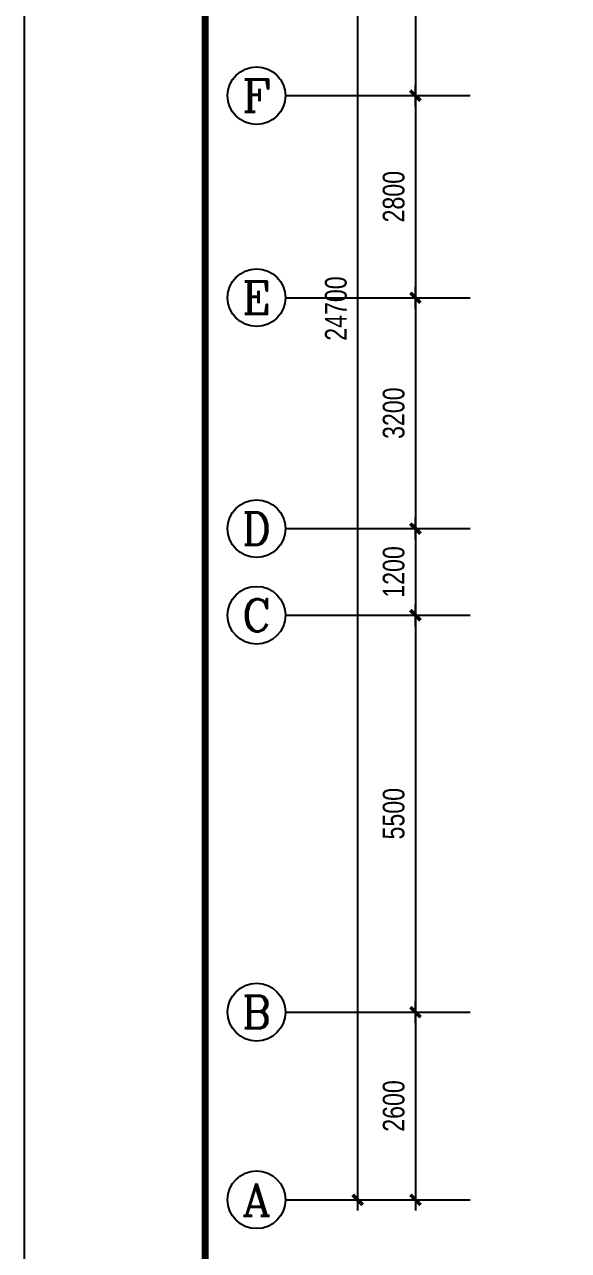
# Model space of a CAD drawing. Extents: x 45735 to 146968, y -75167 to -15767.
# Drawn here: x 45735 to 53264, y -51577 to -34589 of the extents above; entities that cross this region are included whole.
import ezdxf
from ezdxf.enums import TextEntityAlignment as Align

# ---------------------------------------------------------------- set-up
doc = ezdxf.new("R2010")
doc.units = 0
doc.header["$LTSCALE"] = 1000
doc.header["$MEASUREMENT"] = 0
doc.layers.get('0').update_dxf_attribs({"linetype": 'CONTINUOUS'})
doc.layers.get('DEFPOINTS').update_dxf_attribs({"linetype": 'CONTINUOUS'})
for name, color, linetype in [('AXIS', 7, 'CONTINUOUS'), ('AXIS_TEXT', 7, 'CONTINUOUS'), ('TK', 7, 'CONTINUOUS')]:
    doc.layers.add(name, color=color, linetype=linetype)
doc.styles.add('COMPLEX', font='COMPLEX')
doc.styles.add('DIM_FONT', font='wcad.shx', dxfattribs={"width": 0.8})
doc.dimstyles.new('AXIS', dxfattribs={"dimtxt": 300, "dimasz": 1, "dimexe": 250, "dimexo": 300, "dimgap": 150, "dimtad": 1, "dimdec": 0, "dimzin": 0, "dimdsep": 46, "dimtxsty": 'DIM_FONT', "dimblk": '_DIMX', "dimcen": 0.09, "dimdle": 150, "dimse1": 1, "dimse2": 1, "dimclrt": 7, "dimadec": 0, "dimazin": 0, "dimtfac": 1, "dimtdec": 0, "dimtix": 1, "dimtmove": 2, "dimatfit": 3, "dimldrblk": '_DIMX', "dimfxl": 0, "dimtolj": 1, "dimtzin": 0, "dimarcsym": 0})

# ---------------------------------------------------------------- blocks, each defined once
blk = doc.blocks.new('_DIMX')
blk.add_line((-150, 0), (150, 0))
at = {"const_width": 50}
blk.add_lwpolyline([(-70, -70), (70, 70)], dxfattribs=at)
blk = doc.blocks.new('*D85')
at = {"color": 0, "linetype": 'ByBlock'}
blk.add_line((51146, -93409), (51146, -100007), dxfattribs=at)
at = {"layer": 'DEFPOINTS', "color": 0, "linetype": 'ByBlock'}
for p in [(51906, -93408), (51146, -100008), (51906, -100008)]:
    blk.add_point(p, dxfattribs=at)
at = {"color": 0, "linetype": 'ByBlock'}
for p, rotation in [((51146, -93408), 90), ((51146, -100008), 270)]:
    blk.add_blockref('_DIMX', p, dxfattribs=dict(at, rotation=rotation))
at = {"color": 7, "linetype": 'ByBlock', "insert": (50846, -96708), "char_height": 300, "attachment_point": 5, "rotation": 90, "style": 'DIM_FONT'}
blk.add_mtext('\\A1;6600', dxfattribs=at)
blk = doc.blocks.new('*D78')
at = {"color": 0, "linetype": 'ByBlock'}
blk.add_line((50346, -90609), (50346, -115307), dxfattribs=at)
at = {"layer": 'DEFPOINTS', "color": 0, "linetype": 'ByBlock'}
for p in [(51906, -90608), (50346, -115308), (51906, -115308)]:
    blk.add_point(p, dxfattribs=at)
at = {"color": 0, "linetype": 'ByBlock'}
for p, rotation in [((50346, -90608), 90), ((50346, -115308), 270)]:
    blk.add_blockref('_DIMX', p, dxfattribs=dict(at, rotation=rotation))
at = {"color": 7, "linetype": 'ByBlock', "insert": (50046, -102958), "char_height": 300, "attachment_point": 5, "rotation": 90, "style": 'DIM_FONT'}
blk.add_mtext('\\A1;24700', dxfattribs=at)
blk = doc.blocks.new('*D83')
at = {"color": 0, "linetype": 'ByBlock'}
blk.add_line((51146, -106009), (51146, -107207), dxfattribs=at)
at = {"layer": 'DEFPOINTS', "color": 0, "linetype": 'ByBlock'}
for p in [(51906, -106008), (51146, -107208), (51906, -107208)]:
    blk.add_point(p, dxfattribs=at)
at = {"color": 0, "linetype": 'ByBlock'}
for p, rotation in [((51146, -106008), 90), ((51146, -107208), 270)]:
    blk.add_blockref('_DIMX', p, dxfattribs=dict(at, rotation=rotation))
at = {"color": 7, "linetype": 'ByBlock', "insert": (50846, -106608), "char_height": 300, "attachment_point": 5, "rotation": 90, "style": 'DIM_FONT'}
blk.add_mtext('\\A1;1200', dxfattribs=at)
blk = doc.blocks.new('_AXISO')
blk.add_circle((0, 0), 0.5)
at = {"layer": 'AXIS_TEXT', "style": 'COMPLEX', "width": 1.041667}
blk.add_attdef('A', text='', height=0.56, dxfattribs=at).set_placement((-0.25, -0.28), (0.25, -0.28), align=Align.FIT)
blk = doc.blocks.new('*D79')
at = {"color": 0, "linetype": 'ByBlock'}
blk.add_line((51146, -107209), (51146, -112707), dxfattribs=at)
at = {"layer": 'DEFPOINTS', "color": 0, "linetype": 'ByBlock'}
for p in [(51906, -107208), (51146, -112708), (51906, -112708)]:
    blk.add_point(p, dxfattribs=at)
at = {"color": 0, "linetype": 'ByBlock'}
for p, rotation in [((51146, -107208), 90), ((51146, -112708), 270)]:
    blk.add_blockref('_DIMX', p, dxfattribs=dict(at, rotation=rotation))
at = {"color": 7, "linetype": 'ByBlock', "insert": (50846, -109958), "char_height": 300, "attachment_point": 5, "rotation": 90, "style": 'DIM_FONT'}
blk.add_mtext('\\A1;5500', dxfattribs=at)
blk = doc.blocks.new('*D81')
at = {"color": 0, "linetype": 'ByBlock'}
blk.add_line((51146, -112709), (51146, -115307), dxfattribs=at)
at = {"layer": 'DEFPOINTS', "color": 0, "linetype": 'ByBlock'}
for p in [(51906, -112708), (51146, -115308), (51906, -115308)]:
    blk.add_point(p, dxfattribs=at)
at = {"color": 0, "linetype": 'ByBlock'}
for p, rotation in [((51146, -112708), 90), ((51146, -115308), 270)]:
    blk.add_blockref('_DIMX', p, dxfattribs=dict(at, rotation=rotation))
at = {"color": 7, "linetype": 'ByBlock', "insert": (50846, -114008), "char_height": 300, "attachment_point": 5, "rotation": 90, "style": 'DIM_FONT'}
blk.add_mtext('\\A1;2600', dxfattribs=at)
blk = doc.blocks.new('*D82')
at = {"color": 0, "linetype": 'ByBlock'}
blk.add_line((51146, -100009), (51146, -102807), dxfattribs=at)
at = {"layer": 'DEFPOINTS', "color": 0, "linetype": 'ByBlock'}
for p in [(51906, -100008), (51146, -102808), (51906, -102808)]:
    blk.add_point(p, dxfattribs=at)
at = {"color": 0, "linetype": 'ByBlock'}
for p, rotation in [((51146, -100008), 90), ((51146, -102808), 270)]:
    blk.add_blockref('_DIMX', p, dxfattribs=dict(at, rotation=rotation))
at = {"color": 7, "linetype": 'ByBlock', "insert": (50846, -101408), "char_height": 300, "attachment_point": 5, "rotation": 90, "style": 'DIM_FONT'}
blk.add_mtext('\\A1;2800', dxfattribs=at)
blk = doc.blocks.new('*D84')
at = {"color": 0, "linetype": 'ByBlock'}
blk.add_line((51146, -102809), (51146, -106007), dxfattribs=at)
at = {"layer": 'DEFPOINTS', "color": 0, "linetype": 'ByBlock'}
for p in [(51906, -102808), (51146, -106008), (51906, -106008)]:
    blk.add_point(p, dxfattribs=at)
at = {"color": 0, "linetype": 'ByBlock'}
for p, rotation in [((51146, -102808), 90), ((51146, -106008), 270)]:
    blk.add_blockref('_DIMX', p, dxfattribs=dict(at, rotation=rotation))
at = {"color": 7, "linetype": 'ByBlock', "insert": (50846, -104408), "char_height": 300, "attachment_point": 5, "rotation": 90, "style": 'DIM_FONT'}
blk.add_mtext('\\A1;3200', dxfattribs=at)

msp = doc.modelspace()

# ---------------------------------------------------------------- linework, layer by layer
at = {"layer": 'AXIS'}
for p, q in [((49346.3, -35574.5), (51905.7, -35574.5)), ((49346.3, -38374.5), (51905.7, -38374.5)), ((49346.3, -41574.5), (51905.7, -41574.5)), ((49346.3, -42774.5), (51905.7, -42774.5)), ((49346.3, -48274.5), (51905.7, -48274.5)), ((49346.3, -50874.5), (51905.7, -50874.5))]:
    msp.add_line(p, q, dxfattribs=at)
at = {"layer": 'TK'}
msp.add_lwpolyline([(45734.7, -75167.5), (45734.7, -15767.5), (129834.7, -15767.5), (129834.7, -75167.5)], close=True, dxfattribs=at)
at = {"layer": 'TK', "const_width": 100}
msp.add_lwpolyline([(48234.7, -74167.5), (128834.7, -74167.5), (128834.7, -16767.5), (48234.7, -16767.5)], close=True, dxfattribs=at)

# ---------------------------------------------------------------- block references
at = {"layer": 'AXIS'}
ref = msp.add_blockref('_AXISO', (48946.3, -35574.5), dxfattribs=dict(at, xscale=800, yscale=800, zscale=800))
ref.add_attrib('A', 'F', dxfattribs={"layer": 'AXIS_TEXT', "height": 448, "style": 'COMPLEX', "width": 1.171875}).set_placement((48746.3, -35798.5), (49146.3, -35798.5), align=Align.FIT)
ref = msp.add_blockref('_AXISO', (48946.3, -38374.5), dxfattribs=dict(at, xscale=800, yscale=800, zscale=800))
ref.add_attrib('A', 'E', dxfattribs={"layer": 'AXIS_TEXT', "height": 448, "style": 'COMPLEX', "width": 1.171875}).set_placement((48746.3, -38598.5), (49146.3, -38598.5), align=Align.FIT)
ref = msp.add_blockref('_AXISO', (48946.3, -41574.5), dxfattribs=dict(at, xscale=800, yscale=800, zscale=800))
ref.add_attrib('A', 'D', dxfattribs={"layer": 'AXIS_TEXT', "height": 448, "style": 'COMPLEX', "width": 1.102941}).set_placement((48746.3, -41798.5), (49146.3, -41798.5), align=Align.FIT)
ref = msp.add_blockref('_AXISO', (48946.3, -42774.5), dxfattribs=dict(at, xscale=800, yscale=800, zscale=800))
ref.add_attrib('A', 'C', dxfattribs={"layer": 'AXIS_TEXT', "height": 448, "style": 'COMPLEX', "width": 1.25}).set_placement((48746.3, -42998.5), (49146.3, -42998.5), align=Align.FIT)
ref = msp.add_blockref('_AXISO', (48946.3, -48274.5), dxfattribs=dict(at, xscale=800, yscale=800, zscale=800))
ref.add_attrib('A', 'B', dxfattribs={"layer": 'AXIS_TEXT', "height": 448, "style": 'COMPLEX', "width": 1.102941}).set_placement((48746.3, -48498.5), (49146.3, -48498.5), align=Align.FIT)
at = {"layer": 'AXIS', "xscale": 800, "yscale": 800, "zscale": 800}
msp.add_blockref('_AXISO', (48946.3, -50874.5), dxfattribs=at).add_auto_attribs({'A': 'A'})

# ---------------------------------------------------------------- dimensions: what is measured, and where the dimension line sits
at = {"layer": 'AXIS'}
dim = msp.add_aligned_dim(p1=(51905.7, -26174.5), p2=(51905.7, -50874.5), distance=-1559.4, dimstyle='AXIS', dxfattribs=at)
dim.commit()
dim.dimension.update_dxf_attribs({"geometry": '*D78', "text_midpoint": (50046.3, -38524.5), "insert": (0, 64433.4)})
for base, p1, p2, picture, middle in [((51146.3, -35574.5), (51905.7, -28974.4), (51905.7, -35574.5), '*D85', (50846.3, -32274.5)), ((51146.3, -38374.5), (51905.7, -35574.5), (51905.7, -38374.5), '*D82', (50846.3, -36974.5)), ((51146.3, -41574.5), (51905.7, -38374.5), (51905.7, -41574.5), '*D84', (50846.3, -39974.5)), ((51146.3, -42774.5), (51905.7, -41574.5), (51905.7, -42774.5), '*D83', (50846.3, -42174.5)), ((51146.3, -48274.5), (51905.7, -42774.5), (51905.7, -48274.5), '*D79', (50846.3, -45524.5)), ((51146.3, -50874.5), (51905.7, -48274.5), (51905.7, -50874.5), '*D81', (50846.3, -49574.5))]:
    dim = msp.add_linear_dim(base=base, p1=p1, p2=p2, angle=90, dimstyle='AXIS', override={"dimse1": 1}, dxfattribs=at)
    dim.commit()
    dim.dimension.update_dxf_attribs({"geometry": picture, "text_midpoint": middle, "insert": (0, 64433.4)})

doc.saveas('drawing.dxf')
